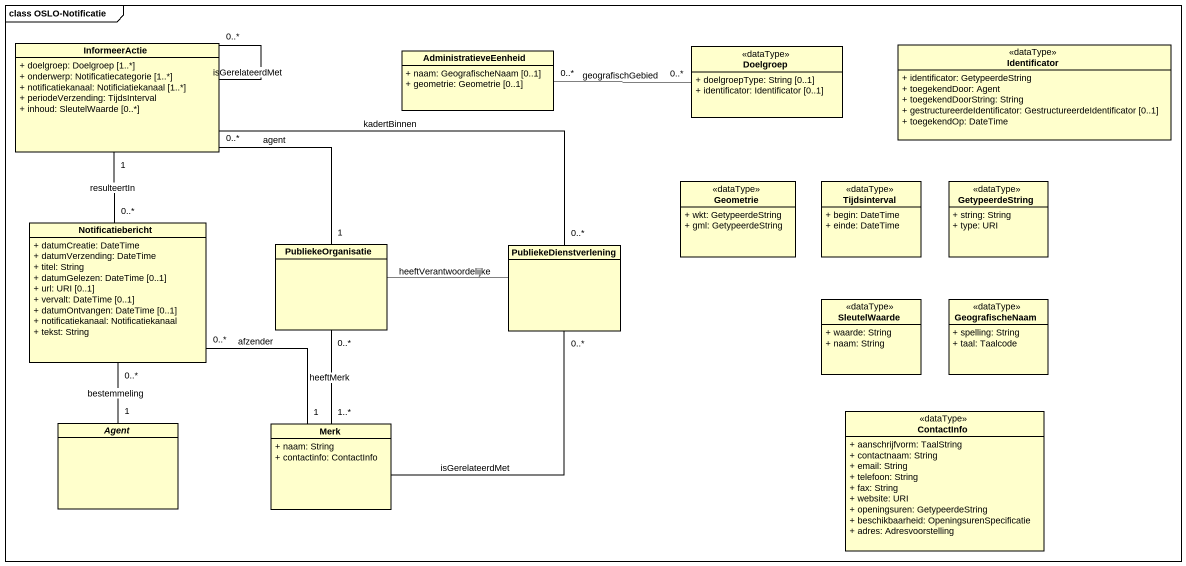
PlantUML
@startuml
mainframe class OSLO-Notificatie
hide circle
hide empty members
skinparam classAttributeIconSize 0
class InformeerActie {
  + doelgroep: Doelgroep [1..*]
  + onderwerp: Notificatiecategorie [1..*]
  + notificatiekanaal: Notificiatiekanaal [1..*]
  + periodeVerzending: TijdsInterval
  + inhoud: SleutelWaarde [0..*]
}
class AdministratieveEenheid {
  + naam: GeografischeNaam [0..1]
  + geometrie: Geometrie [0..1]
}
class Doelgroep <<dataType>> {
  + doelgroepType: String [0..1]
  + identificator: Identificator [0..1]
}
class Identificator <<dataType>> {
  + identificator: GetypeerdeString
  + toegekendDoor: Agent
  + toegekendDoorString: String
  + gestructureerdeIdentificator: GestructureerdeIdentificator [0..1]
  + toegekendOp: DateTime
}
class Geometrie <<dataType>> {
  + wkt: GetypeerdeString
  + gml: GetypeerdeString
}
class Tijdsinterval <<dataType>> {
  + begin: DateTime
  + einde: DateTime
}
class GetypeerdeString <<dataType>> {
  + string: String
  + type: URI
}
class Notificatiebericht {
  + datumCreatie: DateTime
  + datumVerzending: DateTime
  + titel: String
  + datumGelezen: DateTime [0..1]
  + url: URI [0..1]
  + vervalt: DateTime [0..1]
  + datumOntvangen: DateTime [0..1]
  + notificatiekanaal: Notificatiekanaal
  + tekst: String
}
class PubliekeOrganisatie
class PubliekeDienstverlening
class SleutelWaarde <<dataType>> {
  + waarde: String
  + naam: String
}
class GeografischeNaam <<dataType>> {
  + spelling: String
  + taal: Taalcode
}
class ContactInfo <<dataType>> {
  + aanschrijfvorm: TaalString
  + contactnaam: String
  + email: String
  + telefoon: String
  + fax: String
  + website: URI
  + openingsuren: GetypeerdeString
  + beschikbaarheid: OpeningsurenSpecificatie
  + adres: Adresvoorstelling
}
abstract class "Agent" as Agent_
class Merk {
  + naam: String
  + contactinfo: ContactInfo
}
InformeerActie -- "0..*" InformeerActie : isGerelateerdMet
InformeerActie "1" -- "0..*" Notificatiebericht : resulteertIn
InformeerActie "0..*" -- "1" PubliekeOrganisatie : agent
InformeerActie -right- "0..*" PubliekeDienstverlening : kadertBinnen
Doelgroep "0..*" -left- "0..*" AdministratieveEenheid : geografischGebied
Notificatiebericht "0..*" -- "1" Agent_ : bestemmeling
Notificatiebericht "0..*" -- "1" Merk : afzender
PubliekeOrganisatie "0..*" -- "1..*" Merk : heeftMerk
PubliekeDienstverlening -left- PubliekeOrganisatie : heeftVerantwoordelijke
Merk -up- "0..*" PubliekeDienstverlening : isGerelateerdMet
@enduml
